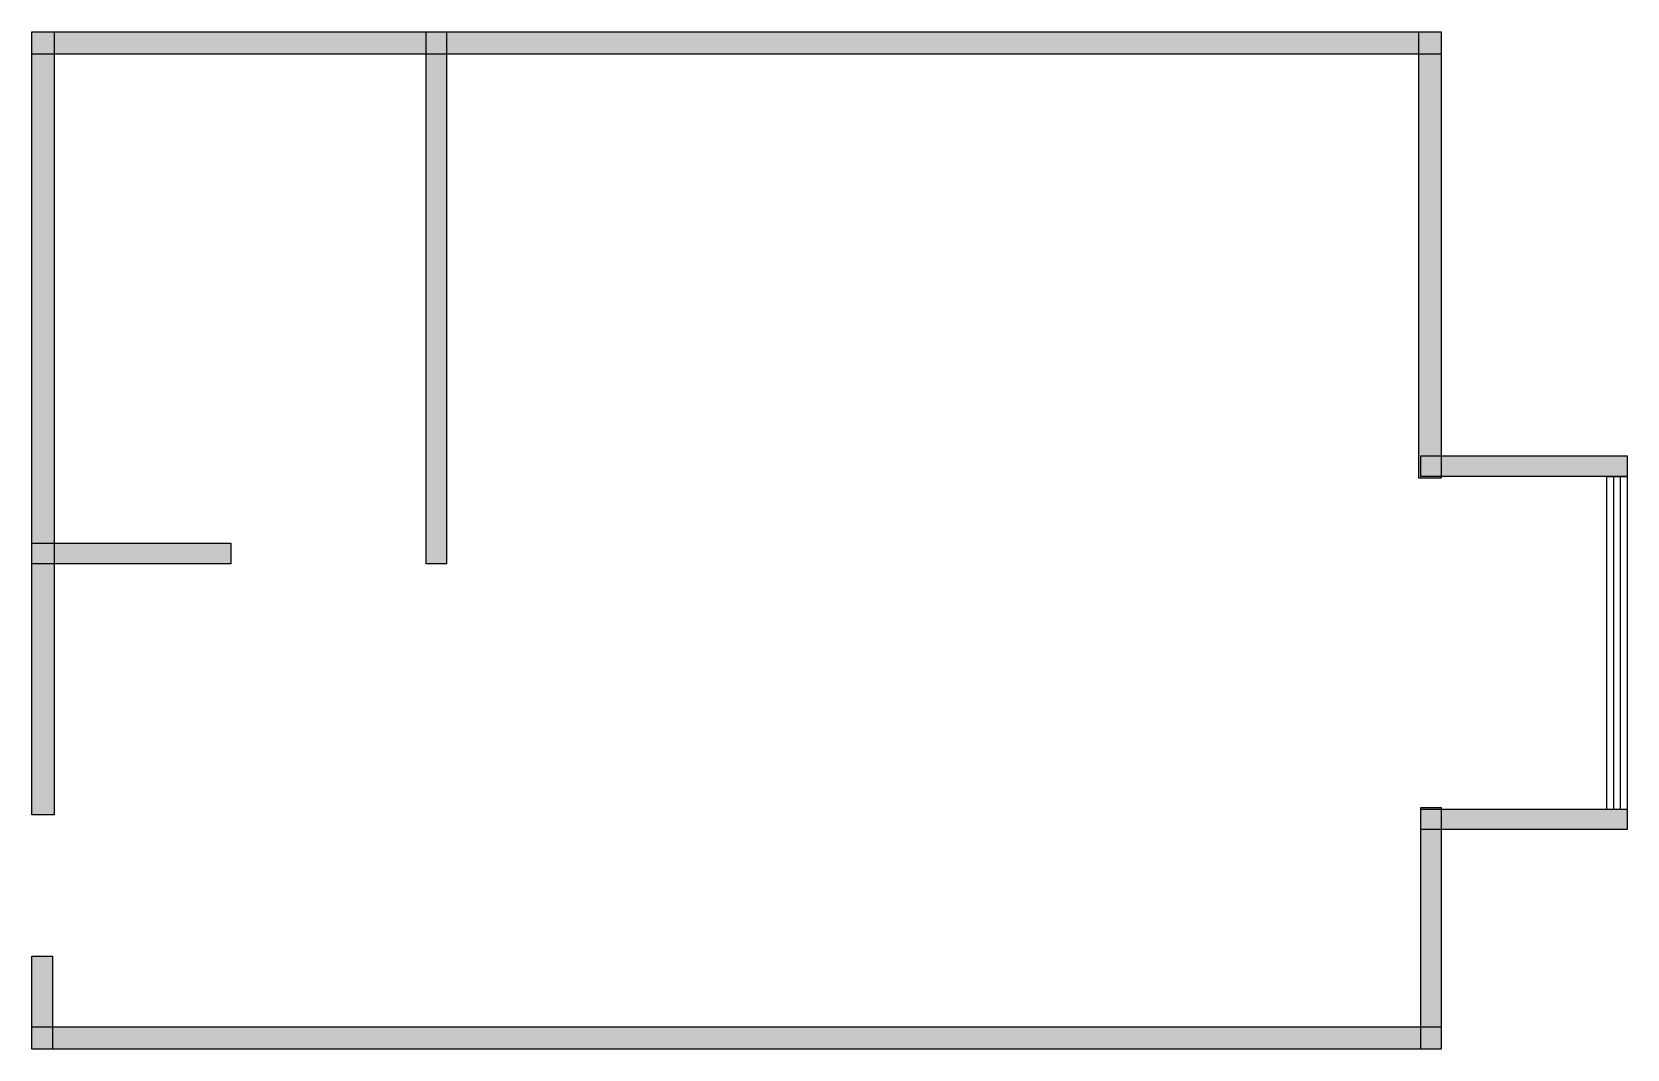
# Model space of a CAD drawing. Header units: millimetres. Extents: x 9 to 7559, y 9 to 4822.
import ezdxf

# ---------------------------------------------------------------- set-up
doc = ezdxf.new("R2010")
doc.units = ezdxf.units.MM
doc.layers.add('WALL', color=7, linetype='Continuous')
doc.layers.add('WINDOW', color=5, linetype='Continuous')

msp = doc.modelspace()

# ---------------------------------------------------------------- hatches: boundary and pattern name
at = {"layer": 'WALL'}
h = msp.add_hatch(color=256, dxfattribs=at)
h.dxf.hatch_style = 1
h.paths.add_polyline_path([(8.8, 4822.4), (6679.2, 4822.4), (6679.2, 4716.8), (8.8, 4716.8)])
h = msp.add_hatch(color=256, dxfattribs=at)
h.dxf.hatch_style = 1
h.paths.add_polyline_path([(8.8, 4822.4), (114.4, 4822.4), (114.4, 1117.6), (8.8, 1117.6)])
h = msp.add_hatch(color=256, dxfattribs=at)
h.dxf.hatch_style = 1
h.paths.add_polyline_path([(1874.4, 4822.4), (1971.2, 4822.4), (1971.2, 2305.6), (1874.4, 2305.6)])
h = msp.add_hatch(color=256, dxfattribs=at)
h.dxf.hatch_style = 1
h.paths.add_polyline_path([(6573.6, 4822.4), (6679.2, 4822.4), (6679.2, 2710.4), (6573.6, 2710.4)])
h = msp.add_hatch(color=256, dxfattribs=at)
h.dxf.hatch_style = 1
h.paths.add_polyline_path([(6582.4, 2816), (7559.2, 2816), (7559.2, 2719.2), (6582.4, 2719.2)])
h = msp.add_hatch(color=256, dxfattribs=at)
h.dxf.hatch_style = 1
h.paths.add_polyline_path([(8.8, 2402.4), (950.4, 2402.4), (950.4, 2305.6), (8.8, 2305.6)])
h = msp.add_hatch(color=256, dxfattribs=at)
h.dxf.hatch_style = 1
h.paths.add_polyline_path([(6582.4, 1152.8), (6679.2, 1152.8), (6679.2, 8.8), (6582.4, 8.8)])
h = msp.add_hatch(color=256, dxfattribs=at)
h.dxf.hatch_style = 1
h.paths.add_polyline_path([(6582.4, 1144), (7559.2, 1144), (7559.2, 1047.2), (6582.4, 1047.2)])
h = msp.add_hatch(color=256, dxfattribs=at)
h.dxf.hatch_style = 1
h.paths.add_polyline_path([(8.8, 448.8), (105.6, 448.8), (105.6, 8.8), (8.8, 8.8)])
h = msp.add_hatch(color=256, dxfattribs=at)
h.dxf.hatch_style = 1
h.paths.add_polyline_path([(8.8, 114.4), (6679.2, 114.4), (6679.2, 8.8), (8.8, 8.8)])

# ---------------------------------------------------------------- linework, layer by layer
for points in [[(8.8, 4822.4), (6679.2, 4822.4), (6679.2, 4716.8), (8.8, 4716.8)], [(8.8, 4822.4), (114.4, 4822.4), (114.4, 1117.6), (8.8, 1117.6)], [(1874.4, 4822.4), (1971.2, 4822.4), (1971.2, 2305.6), (1874.4, 2305.6)], [(6573.6, 4822.4), (6679.2, 4822.4), (6679.2, 2710.4), (6573.6, 2710.4)], [(6582.4, 2816), (7559.2, 2816), (7559.2, 2719.2), (6582.4, 2719.2)], [(8.8, 2402.4), (950.4, 2402.4), (950.4, 2305.6), (8.8, 2305.6)], [(6582.4, 1152.8), (6679.2, 1152.8), (6679.2, 8.8), (6582.4, 8.8)], [(6582.4, 1144), (7559.2, 1144), (7559.2, 1047.2), (6582.4, 1047.2)], [(8.8, 448.8), (105.6, 448.8), (105.6, 8.8), (8.8, 8.8)], [(8.8, 114.4), (6679.2, 114.4), (6679.2, 8.8), (8.8, 8.8)]]:
    msp.add_lwpolyline(points, close=True, dxfattribs=at)
at = {"layer": 'WINDOW'}
for p, q in [((7462.4, 2719.2), (7462.4, 1144)), ((7462.4, 2719.2), (7559.2, 2719.2)), ((7494.7, 2719.2), (7494.7, 1144)), ((7526.9, 2719.2), (7526.9, 1144)), ((7559.2, 2719.2), (7559.2, 1144)), ((7462.4, 1144), (7559.2, 1144))]:
    msp.add_line(p, q, dxfattribs=at)

doc.saveas('drawing.dxf')
